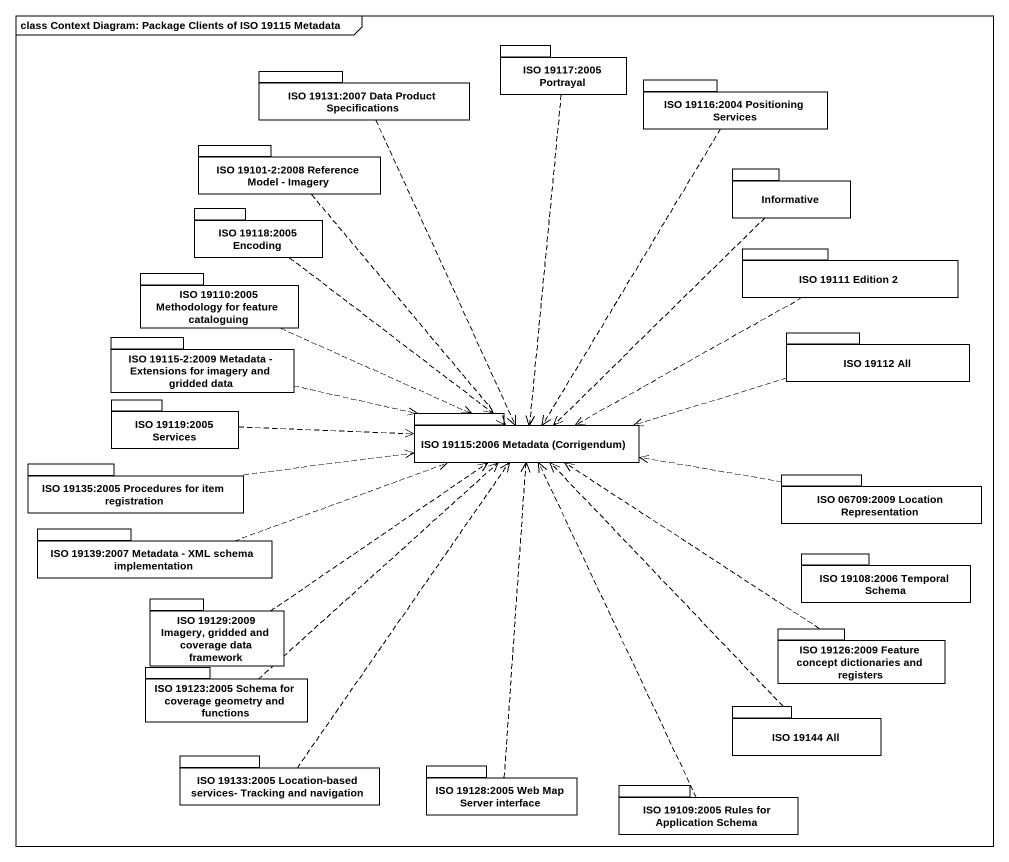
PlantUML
@startuml
mainframe class Context Diagram: Package Clients of ISO 19115 Metadata
package "ISO 19117:2005 Portrayal" as ISO_19117_2005_Portrayal {
}
package "ISO 19131:2007 Data Product Specifications" as ISO_19131_2007_Data_Product {
}
package "ISO 19116:2004 Positioning Services" as ISO_19116_2004_Positioning {
}
package "ISO 19101-2:2008 Reference Model - Imagery" as ISO_19101_2_2008_Reference {
}
package Informative {
}
package "ISO 19118:2005 Encoding" as ISO_19118_2005_Encoding {
}
package "ISO 19110:2005 Methodology for feature cataloguing" as ISO_19110_2005_Methodology {
}
package "ISO 19111 Edition 2" as ISO_19111_Edition_2 {
}
package "ISO 19115-2:2009 Metadata - Extensions for imagery and gridded data" as ISO_19115_2_2009_Metadata {
}
package "ISO 19112 All" as ISO_19112_All {
}
package "ISO 19119:2005 Services" as ISO_19119_2005_Services {
}
package "ISO 19115:2006 Metadata (Corrigendum)" as ISO_19115_2006_Metadata {
}
package "ISO 19135:2005 Procedures for item registration" as ISO_19135_2005_Procedures {
}
package "ISO 06709:2009 Location Representation" as ISO_06709_2009_Location {
}
package "ISO 19139:2007 Metadata - XML schema implementation" as ISO_19139_2007_Metadata_XML {
}
package "ISO 19108:2006 Temporal Schema" as ISO_19108_2006_Temporal {
}
package "ISO 19129:2009 Imagery, gridded and coverage data framework" as ISO_19129_2009_Imagery {
}
package "ISO 19126:2009 Feature concept dictionaries and registers" as ISO_19126_2009_Feature {
}
package "ISO 19123:2005 Schema for coverage geometry and functions" as ISO_19123_2005_Schema_for {
}
package "ISO 19144 All" as ISO_19144_All {
}
package "ISO 19133:2005 Location-based services- Tracking and navigation" as ISO_19133_2005_Location {
}
package "ISO 19128:2005 Web Map Server interface" as ISO_19128_2005_Web_Map {
}
package "ISO 19109:2005 Rules for Application Schema" as ISO_19109_2005_Rules_for {
}
ISO_19117_2005_Portrayal ..> ISO_19115_2006_Metadata
ISO_19131_2007_Data_Product ..> ISO_19115_2006_Metadata
ISO_19116_2004_Positioning ..> ISO_19115_2006_Metadata
ISO_19101_2_2008_Reference ..> ISO_19115_2006_Metadata
Informative ..> ISO_19115_2006_Metadata
ISO_19118_2005_Encoding ..> ISO_19115_2006_Metadata
ISO_19110_2005_Methodology .right.> ISO_19115_2006_Metadata
ISO_19111_Edition_2 .left.> ISO_19115_2006_Metadata
ISO_19115_2_2009_Metadata .right.> ISO_19115_2006_Metadata
ISO_19112_All .left.> ISO_19115_2006_Metadata
ISO_19119_2005_Services .right.> ISO_19115_2006_Metadata
ISO_19135_2005_Procedures .right.> ISO_19115_2006_Metadata
ISO_06709_2009_Location .left.> ISO_19115_2006_Metadata
ISO_19139_2007_Metadata_XML .right.> ISO_19115_2006_Metadata
ISO_19129_2009_Imagery .up.> ISO_19115_2006_Metadata
ISO_19126_2009_Feature .up.> ISO_19115_2006_Metadata
ISO_19123_2005_Schema_for .up.> ISO_19115_2006_Metadata
ISO_19144_All .up.> ISO_19115_2006_Metadata
ISO_19133_2005_Location .up.> ISO_19115_2006_Metadata
ISO_19128_2005_Web_Map .up.> ISO_19115_2006_Metadata
ISO_19109_2005_Rules_for .up.> ISO_19115_2006_Metadata
@enduml
